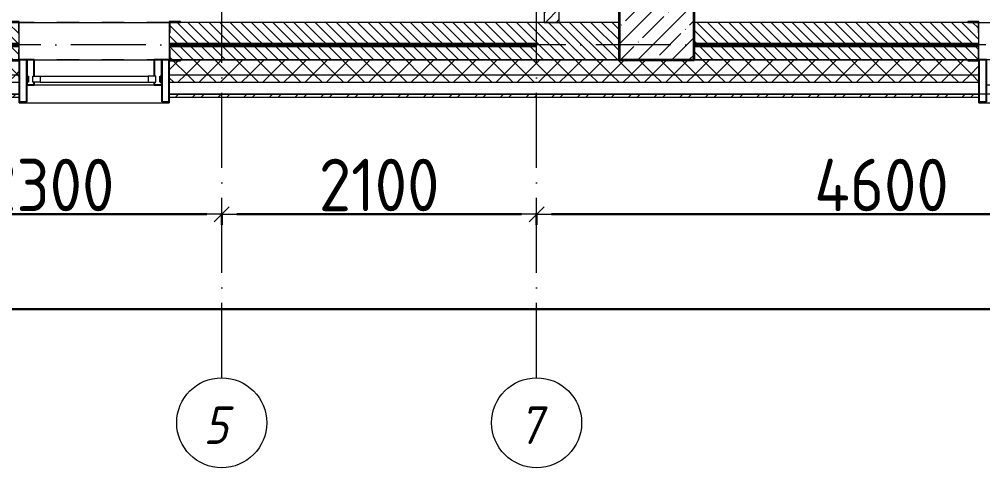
# Model space of a CAD drawing. Header units: millimetres. Extents: x -213536 to 1564669, y -45299 to 942238.
# Drawn here: x 575814 to 582239, y 422415 to 425406 of the extents above; entities that cross this region are included whole.
import ezdxf

# ---------------------------------------------------------------- set-up
doc = ezdxf.new("R2010")
doc.units = ezdxf.units.MM
doc.linetypes.add('50_200_ШТРИХ_1Т_ш5_п1_п1_', pattern=[700, 500, -100, 0, -100])
doc.linetypes.add('Штрих короткий', pattern=[300, 150, -150])
for name, color, linetype, lineweight in [('0-1', 7, 'Continuous', 5), ('0-2', 7, 'Continuous', 9), ('2.1) ПГП окна 2.8 м', 5, 'Continuous', 30), ('3) ЖБ 4м', 3, 'Continuous', 30), ('Импосты витража', 7, 'Continuous', 9), ('Импосты витража-1', 7, 'Continuous', 25), ('Каркас_Импост', 7, 'Continuous', 13), ('Несущие колонны', 7, 'Continuous', 9), ('Несущие колонны-1', 7, 'Continuous', 35), ('Обобщенные модели', 7, 'Continuous', 9), ('Общие ребра', 7, 'Continuous', 9), ('Окна', 7, 'Continuous', 9), ('Оси', 7, 'Continuous', 9), ('Оси-1', 7, 'Continuous', 20), ('Оси-2', 7, '50_200_ШТРИХ_1Т_ш5_п1_п1_', 9), ('Перемычка-1', 7, 'Штрих короткий', 9), ('Размеры', 7, 'Continuous', 15), ('Стены', 7, 'Continuous', 9), ('Стены-1', 7, 'Continuous', 13), ('Штриховка разреза-1', 7, 'Continuous', 9)]:
    doc.layers.add(name, color=color, linetype=linetype, lineweight=lineweight)
doc.layers.add('Каркас_Импост-2', color=7, linetype='Continuous', lineweight=9, true_color=0xaaaaaa)
doc.layers.get('0-2').off()
doc.styles.add('ISOCPEUR_I_1', font='isocpeui.ttf', dxfattribs={"width": 0.85, "height": 2.5})
doc.styles.add('СПДС', font='isocpeur.ttf', dxfattribs={"width": 0.9})
doc.dimstyles.new('Размера А3', dxfattribs={"dimtxt": 200, "dimasz": 100, "dimexe": 70, "dimexo": 100, "dimgap": 20, "dimtad": 1, "dimdec": 0, "dimrnd": 10, "dimzin": 0, "dimdsep": 46, "dimtxsty": 'СПДС', "dimblk": 'ARROWHEAD_6', "dimcen": 1, "dimclrd": 256, "dimclre": 256, "dimclrt": 256, "dimazin": 0, "dimtfac": 1, "dimtdec": 0, "dimtmove": 2, "dimatfit": 3, "dimfxl": 1, "dimtolj": 1, "dimtzin": 0, "dimarcsym": 0})
pattern_1 = [(135, (0, 0), (-35.35534, -35.35534), [])]
pattern_2 = [(45, (0, 0), (-70.71068, 70.71068), []), (135, (0, 0), (-70.71068, -70.71068), [])]

# ---------------------------------------------------------------- blocks, each defined once
blk = doc.blocks.new('Ось сетки - Круг_Ø6_00__ISO-2_5_0_9K_-16731441-АИ2_03_План отделки стен 3-го этажа _Часть 2_')
at = {"layer": 'Оси-1'}
blk.add_circle((0, 0), 3, dxfattribs=at)
blk = doc.blocks.new('ARROWHEAD_6')
at = {"color": 0, "linetype": 'Continuous'}
for p, q in [((0, 0), (-1, 0)), ((-0.5, -0.5), (0.5, 0.5))]:
    blk.add_line(p, q, dxfattribs=at)
blk = doc.blocks.new('*D4714')
at = {"layer": 'Defpoints', "color": 0, "transparency": 16777216}
for p in [(438492.1, 424211.7), (440792.1, 424211.7), (440792.1, 424105.6)]:
    blk.add_point(p, dxfattribs=at)
at = {"layer": 'Размеры', "lineweight": -2, "transparency": 16777216}
for p, q in [((438492.1, 424111.7), (438492.1, 424035.6)), ((438592.1, 424105.6), (440692.1, 424105.6)), ((440792.1, 424111.7), (440792.1, 424035.6))]:
    blk.add_line(p, q, dxfattribs=at)
at = {"layer": 'Размеры', "lineweight": -2, "transparency": 16777216, "xscale": 100, "yscale": 100, "zscale": 100, "rotation": 180}
blk.add_blockref('ARROWHEAD_6', (438492.1, 424105.6), dxfattribs=at)
at = {"layer": 'Размеры', "lineweight": -2, "transparency": 16777216, "xscale": 100, "yscale": 100, "zscale": 100}
blk.add_blockref('ARROWHEAD_6', (440792.1, 424105.6), dxfattribs=at)
at = {"layer": 'Размеры', "transparency": 16777216, "insert": (439642.1, 424300.6), "char_height": 350, "width": 2.488, "attachment_point": 5, "style": 'СПДС'}
blk.add_mtext('\\A1;2300', dxfattribs=at)
blk = doc.blocks.new('*D4715')
at = {"layer": 'Defpoints', "color": 0, "transparency": 16777216}
for p in [(440792.1, 424211.7), (442892.1, 424211.7), (442892.1, 424105.6)]:
    blk.add_point(p, dxfattribs=at)
at = {"layer": 'Размеры', "lineweight": -2, "transparency": 16777216}
for p, q in [((440792.1, 424111.7), (440792.1, 424035.6)), ((440892.1, 424105.6), (442792.1, 424105.6)), ((442892.1, 424111.7), (442892.1, 424035.6))]:
    blk.add_line(p, q, dxfattribs=at)
at = {"layer": 'Размеры', "lineweight": -2, "transparency": 16777216, "xscale": 100, "yscale": 100, "zscale": 100, "rotation": 180}
blk.add_blockref('ARROWHEAD_6', (440792.1, 424105.6), dxfattribs=at)
at = {"layer": 'Размеры', "lineweight": -2, "transparency": 16777216, "xscale": 100, "yscale": 100, "zscale": 100}
blk.add_blockref('ARROWHEAD_6', (442892.1, 424105.6), dxfattribs=at)
at = {"layer": 'Размеры', "transparency": 16777216, "insert": (441842.1, 424300.6), "char_height": 350, "width": 2.3, "attachment_point": 5, "style": 'СПДС'}
blk.add_mtext('\\A1;2100', dxfattribs=at)
blk = doc.blocks.new('*D4716')
at = {"layer": 'Defpoints', "color": 0, "transparency": 16777216}
for p in [(442892.1, 424211.7), (447492.1, 424211.7), (447492.1, 424105.6)]:
    blk.add_point(p, dxfattribs=at)
at = {"layer": 'Размеры', "lineweight": -2, "transparency": 16777216}
for p, q in [((442892.1, 424111.7), (442892.1, 424035.6)), ((442992.1, 424105.6), (447392.1, 424105.6)), ((447492.1, 424111.7), (447492.1, 424035.6))]:
    blk.add_line(p, q, dxfattribs=at)
at = {"layer": 'Размеры', "lineweight": -2, "transparency": 16777216, "xscale": 100, "yscale": 100, "zscale": 100, "rotation": 180}
blk.add_blockref('ARROWHEAD_6', (442892.1, 424105.6), dxfattribs=at)
at = {"layer": 'Размеры', "lineweight": -2, "transparency": 16777216, "xscale": 100, "yscale": 100, "zscale": 100}
blk.add_blockref('ARROWHEAD_6', (447492.1, 424105.6), dxfattribs=at)
at = {"layer": 'Размеры', "transparency": 16777216, "insert": (445192.1, 424300.6), "char_height": 350, "width": 2.564, "attachment_point": 5, "style": 'СПДС'}
blk.add_mtext('\\A1;4600', dxfattribs=at)
blk = doc.blocks.new('*D4743')
at = {"layer": 'Defpoints', "color": 0, "transparency": 16777216}
for p in [(430692.1, 423578.1), (534192.1, 423578.1), (534192.1, 423472.1)]:
    blk.add_point(p, dxfattribs=at)
at = {"layer": 'Размеры', "lineweight": -2, "transparency": 16777216}
for p, q in [((430692.1, 423478.1), (430692.1, 423402.1)), ((430792.1, 423472.1), (534092.1, 423472.1)), ((534192.1, 423478.1), (534192.1, 423402.1))]:
    blk.add_line(p, q, dxfattribs=at)
at = {"layer": 'Размеры', "lineweight": -2, "transparency": 16777216, "xscale": 100, "yscale": 100, "zscale": 100, "rotation": 180}
blk.add_blockref('ARROWHEAD_6', (430692.1, 423472.1), dxfattribs=at)
at = {"layer": 'Размеры', "lineweight": -2, "transparency": 16777216, "xscale": 100, "yscale": 100, "zscale": 100}
blk.add_blockref('ARROWHEAD_6', (534192.1, 423472.1), dxfattribs=at)
at = {"layer": 'Размеры', "transparency": 16777216, "insert": (482442.1, 423667.1), "char_height": 350, "width": 3.544, "attachment_point": 5, "style": 'СПДС'}
blk.add_mtext('\\A1;103500', dxfattribs=at)
blk = doc.blocks.new('BSC_Колонна _Прямоугольная - 500х500-V63-АИ2_03_План отделки стен 3-го этажа _Часть 2_')
at = {"layer": 'Несущие колонны'}
h = blk.add_hatch(dxfattribs=at)
h.set_pattern_fill('FP_71', color=256, style=0, pattern_type=2)
h.set_pattern_definition([(45, (-13000, -150), (-114.0493, 114.0493), []), (45, (-12885.95, -150), (-114.0493, 114.0493), [201.612, -40.322, 3.353, -36.97])])
h.paths.add_polyline_path([(-250, -250), (250, -250), (250, 250), (-250, 250)], flags=0)
at = {"layer": 'Несущие колонны-1'}
for p, q in [((250, 250), (-250, 250)), ((-250, 250), (-250, -250)), ((250, -250), (250, 250)), ((-250, -250), (250, -250))]:
    blk.add_line(p, q, dxfattribs=at)
blk = doc.blocks.new('Проем_Дверь_Прямоугольный - 1000х2700h_витражные проемы-25985460-АИ2_03_План отделки стен 3-го этажа _Часть 2_')
at = {"layer": 'Перемычка-1'}
for p, q in [((500, 125), (-500, 125)), ((500, -125), (-500, -125))]:
    blk.add_line(p, q, dxfattribs=at)
blk = doc.blocks.new('PNS_Панель прямоугольная2 - Нр_Стекло - 40мм-26233822-АИ2_03_План отделки стен 3-го этажа _Часть 2_')
at = {"layer": 'Каркас_Импост'}
for p, q in [((-410, 0), (-410, 40)), ((-410, 40), (-360, 40)), ((-360, 40), (-360, 0)), ((410, 40), (360, 40)), ((360, 40), (360, 0)), ((410, 0), (410, 40)), ((-360, 0), (-410, 0)), ((360, 0), (410, 0))]:
    blk.add_line(p, q, dxfattribs=at)
at = {"layer": 'Каркас_Импост-2'}
for p, q in [((-360, 40), (360, 40)), ((-360, 0), (360, 0))]:
    blk.add_line(p, q, dxfattribs=at)
blk = doc.blocks.new('Прямоугольный импост - Откос НВФ_50х280 мм-25985587-АИ2_03_План отделки стен 3-го этажа _Часть 2_')
at = {"layer": 'Импосты витража-1'}
for p, q in [((-50, 130), (0, 130)), ((-50, -150), (-50, 130)), ((0, 130), (0, -144)), ((0, -150), (-50, -150))]:
    blk.add_line(p, q, dxfattribs=at)
blk = doc.blocks.new('Прямоугольный импост - Импост структурный с накладкой - 150мм-25647633-АИ2_03_План отделки стен 3-го этажа _Часть 2_')
at = {"layer": 'Импосты витража-1'}
for p, q in [((-25, 0), (-25, 17)), ((-25, 17), (25, 17)), ((-15, 0), (-25, 0)), ((-15, -40), (-15, 0)), ((25, 17), (25, 0)), ((-25, -150), (-25, -40)), ((-25, -40), (-15, -40)), ((25, -40), (25, -150)), ((25, -150), (-25, -150))]:
    blk.add_line(p, q, dxfattribs=at)
blk = doc.blocks.new('Прямоугольный импост - Импост структурный с накладкой - 150мм-V161-АИ2_03_План отделки стен 3-го этажа _Часть 2_')
at = {"layer": 'Импосты витража-1'}
for p, q in [((-25, 0), (-25, 17)), ((-25, 17), (25, 17)), ((25, 0), (15, 0)), ((15, 0), (15, -40)), ((25, 17), (25, 0)), ((-25, -150), (-25, -40)), ((15, -40), (25, -40)), ((25, -40), (25, -150)), ((25, -150), (-25, -150))]:
    blk.add_line(p, q, dxfattribs=at)
blk = doc.blocks.new('Прямоугольный импост - Откос НВФ_50х280 мм-25985594-АИ2_03_План отделки стен 3-го этажа _Часть 2_')
at = {"layer": 'Импосты витража-1'}
for p, q in [((0, 130), (-50, 130)), ((-50, 130), (-50, -150)), ((0, -144), (0, 130)), ((-50, -150), (0, -150))]:
    blk.add_line(p, q, dxfattribs=at)
blk = doc.blocks.new('Прямоугольный импост - Импост структурный с накладкой - 150мм-25656008-АИ2_03_План отделки стен 3-го этажа _Часть 2_')
at = {"layer": 'Импосты витража'}
for p, q in [((8850, -100), (9650, -100)), ((8850, -267), (9650, -267))]:
    blk.add_line(p, q, dxfattribs=at)
blk = doc.blocks.new('Проем_Дверь_Прямоугольный - 1000х2700h_витражные проемы-30580810-АИ2_03_План отделки стен 3-го этажа _Часть 2_')
at = {"layer": 'Перемычка-1'}
for p, q in [((500, 115), (-500, 115)), ((500, -115), (-500, -115))]:
    blk.add_line(p, q, dxfattribs=at)
blk = doc.blocks.new('Фахверк_СКБ_Уголок - 250_2700-27497298-АИ2_03_План отделки стен 3-го этажа _Часть 2_')
at = {"layer": 'Обобщенные модели'}
for p, q in [((200, 181), (125, 181)), ((125, 181), (125, 106)), ((131, 106), (131, 175)), ((131, 175), (200, 175)), ((200, 175), (200, 181)), ((125, 106), (131, 106)), ((131, -6), (125, -6)), ((125, -6), (125, -81)), ((131, -75), (131, -6)), ((125, -81), (200, -81)), ((200, -75), (131, -75)), ((200, -81), (200, -75))]:
    blk.add_line(p, q, dxfattribs=at)
blk = doc.blocks.new('Отлив_СКБ - Отлив витража_120_НВФ-31885283-АИ2_03_План отделки стен 3-го этажа _Часть 2_')
at = {"layer": 'Окна'}
for p, q in [((950, -2), (50, -2)), ((0, -120), (0, -113)), ((0, -120), (1000, -120)), ((1000, -113), (1000, -120))]:
    blk.add_line(p, q, dxfattribs=at)
blk = doc.blocks.new('0125-Р-ОО-Ш2-АР-о_23_10_2024_rvt-1-АИ2_03_План отделки стен 3-го этажа _Часть 2_')
at = {"layer": 'Штриховка разреза-1'}
h = blk.add_hatch(dxfattribs=at)
h.set_pattern_fill('FP_92', color=256, style=0, pattern_type=2)
h.set_pattern_definition([(45, (0, 0), (-35.35534, 35.35534), [])])
h.paths.add_polyline_path([(12350, 150), (12350, 400), (12250, 400), (12250, 150), (12274, 150)], flags=0)
h.paths.add_polyline_path([(12251, 800), (12350, 800), (12350, 2350), (12347, 2350), (12347, 2397), (12253, 2397), (12253, 2350), (12250, 2350), (12250, 800)], flags=0)
h.paths.add_polyline_path([(12251.6, 2400), (12350, 2400), (12350, 4200), (12250, 4200), (12250, 2400)], flags=0)
h.paths.add_polyline_path([(12347, 4603), (12347, 4650), (12350, 4650), (12350, 4750), (12250, 4750), (12250, 4650), (12253, 4650), (12253, 4603), (12274, 4603)], flags=0)
h = blk.add_hatch(dxfattribs=at)
h.set_pattern_fill('FP_1', color=256, style=0, pattern_type=2)
h.set_pattern_definition(pattern_1)
h.paths.add_polyline_path([(12251.6, -100), (12750, -100), (12750, 150), (9756, 150), (9756, 81), (9750, 81), (9750, -31), (9756, -31), (9756, -100), (11785.6, -100)], flags=0)
h.paths.add_polyline_path([(8675, -100), (8744, -100), (8744, -31), (8750, -31), (8750, 81), (8744, 81), (8744, 150), (8150, 150), (8150, -100), (8523.7, -100)], flags=0)
h = blk.add_hatch(dxfattribs=at)
h.set_pattern_fill('FP_1', color=256, style=0, pattern_type=2)
h.set_pattern_definition(pattern_1)
h.paths.add_polyline_path([(16156, -100), (16750, -100), (16750, 150), (16156, 150), (16156, 81), (16150, 81), (16150, -31), (16156, -31)], flags=0)
h.paths.add_polyline_path([(15144, -100), (15144, -31), (15150, -31), (15150, 81), (15144, 81), (15144, 150), (13250, 150), (13250, -100), (15075, -100)], flags=0)
h = blk.add_hatch(dxfattribs=at)
h.set_pattern_fill('FP_81', color=256, style=0, pattern_type=2)
h.set_pattern_definition(pattern_2)
h.paths.add_polyline_path([(102188.9, -200), (103600, -200), (103600, -100), (94575, -100), (94575, -106), (94500, -106), (94500, -200), (98460.9, -200)], flags=0)
h.paths.add_polyline_path([(91850, -200), (92700, -200), (92700, -106), (92625, -106), (92625, -100), (84750, -100), (84750, -200), (91350, -200)], flags=0)
h.paths.add_polyline_path([(83549.1, -200), (83750, -200), (83750, -100), (82625, -100), (82625, -106), (82550, -106), (82550, -200), (82617.1, -200)], flags=0)
h.paths.add_polyline_path([(80675, -200), (80750, -200), (80750, -106), (80675, -106), (80675, -100), (79625, -100), (79625, -106), (79550, -106), (79550, -200), (79821.1, -200)], flags=0)
h.paths.add_polyline_path([(77750, -200), (77750, -100), (76625, -100), (76625, -106), (76550, -106), (76550, -200), (77250, -200)], flags=0)
h.paths.add_polyline_path([(73425, -200), (74750, -200), (74750, -100), (73425, -100), (73425, -106), (73350, -106), (73350, -200), (73356, -200)], flags=0)
h.paths.add_polyline_path([(70350, -200), (71550, -200), (71550, -106), (71475, -106), (71475, -100), (70425, -100), (70425, -106), (70350, -106)], flags=0)
h.paths.add_polyline_path([(67356, -200), (68550, -200), (68550, -100), (67425, -100), (67425, -106), (67350, -106), (67350, -200)], flags=0)
h.paths.add_polyline_path([(64909.2, -200), (65550, -200), (65550, -106), (65475, -106), (65475, -100), (64425, -100), (64425, -106), (64350, -106), (64350, -200)], flags=0)
h.paths.add_polyline_path([(62200, -200), (62550, -200), (62550, -106), (62475, -106), (62475, -100), (61425, -100), (61425, -106), (61350, -106), (61350, -200), (62113.2, -200)], flags=0)
h.paths.add_polyline_path([(59550, -200), (59550, -106), (59475, -106), (59475, -100), (58425, -100), (58425, -106), (58350, -106), (58350, -200), (59317.3, -200)], flags=0)
h.paths.add_polyline_path([(56521.3, -200), (56550, -200), (56550, -106), (56475, -106), (56475, -100), (55425, -100), (55425, -106), (55350, -106), (55350, -200), (55589.3, -200)], flags=0)
h.paths.add_polyline_path([(52350, -200), (53550, -200), (53550, -106), (53475, -106), (53475, -100), (52425, -100), (52425, -106), (52350, -106)], flags=0)
h.paths.add_polyline_path([(47475, -200), (47550, -200), (47550, -106), (47475, -106), (47475, -100), (46425, -100), (46425, -106), (46350, -106), (46350, -200), (47201.4, -200)], flags=0)
h.paths.add_polyline_path([(44405.4, -200), (44550, -200), (44550, -106), (44475, -106), (44475, -100), (43425, -100), (43425, -106), (43350, -106), (43350, -200), (43473.4, -200)], flags=0)
h.paths.add_polyline_path([(41550, -200), (41550, -106), (41475, -105.4), (41475, -100), (40150, -100), (40150, -200), (41544, -200)], flags=0)
h.paths.add_polyline_path([(38350, -200), (38350, -106), (38275, -106), (38275, -100), (37150, -100), (37150, -200), (37881.4, -200)], flags=0)
h.paths.add_polyline_path([(34153.5, -200), (35350, -200), (35350, -106), (35275, -106), (35275, -100), (34225, -100), (34225, -106), (34150, -106), (34150, -200)], flags=0)
h.paths.add_polyline_path([(32275, -200), (32350, -200), (32350, -106), (32275, -106), (32275, -100), (31150, -100), (31150, -200), (31650, -200)], flags=0)
h.paths.add_polyline_path([(28650, -200), (29350, -200), (29350, -106), (29275, -106), (29275, -100), (28150, -100), (28150, -200), (28561.5, -200)], flags=0)
h.paths.add_polyline_path([(25299.5, -200), (26350, -200), (26350, -106), (26275, -106), (26275, -100), (25225, -100), (25225, -106), (25150, -106), (25150, -200), (25225, -200)], flags=0)
h.paths.add_polyline_path([(17350, -200), (17350, -106), (17275, -106), (17275, -100), (16225, -100), (16225, -106), (16150, -106), (16150, -200), (17250, -200)], flags=0)
h.paths.add_polyline_path([(15150, -200), (15150, -106), (15075, -106), (15075, -100), (9825, -100), (9825, -106), (9750, -106), (9750, -200), (14581.6, -200)], flags=0)
h.paths.add_polyline_path([(8057.7, -200), (8750, -200), (8750, -106), (8675, -106), (8675, -100), (-100, -100), (-100, -200), (7125.7, -200)], flags=0)
h = blk.add_hatch(dxfattribs=at)
h.set_pattern_fill('FP_81', color=256, style=0, pattern_type=2)
h.set_pattern_definition(pattern_2)
h.paths.add_polyline_path([(103120.9, -250), (103700, -250), (103700, -200), (94500, -200), (94500, -250), (102188.9, -250)], flags=0)
h.paths.add_polyline_path([(92700, -250), (92700, -200), (84750, -200), (84750, -250), (91937, -250)], flags=0)
h.paths.add_polyline_path([(83549.1, -250), (83750, -250), (83750, -200), (82550, -200), (82550, -250), (82617.1, -250)], flags=0)
h.paths.add_polyline_path([(79821.1, -250), (80750, -250), (80750, -200), (79550, -200), (79550, -250)], flags=0)
h.paths.add_polyline_path([(77750, -250), (77750, -200), (76550, -200), (76550, -250), (77025.1, -250)], flags=0)
h.paths.add_polyline_path([(74229.1, -250), (74750, -250), (74750, -200), (73350, -200), (73350, -250)], flags=0)
h.paths.add_polyline_path([(70501.2, -250), (71550, -250), (71550, -200), (70350, -200), (70350, -250)], flags=0)
h.paths.add_polyline_path([(68550, -250), (68550, -200), (67350, -200), (67350, -250), (67705.2, -250)], flags=0)
h.paths.add_polyline_path([(64909.2, -250), (65550, -250), (65550, -200), (64350, -200), (64350, -250)], flags=0)
h.paths.add_polyline_path([(62550, -250), (62550, -200), (61350, -200), (61350, -250), (62113.2, -250)], flags=0)
h.paths.add_polyline_path([(59317.3, -250), (59550, -250), (59550, -200), (58350, -200), (58350, -250)], flags=0)
h.paths.add_polyline_path([(56521.3, -250), (56550, -250), (56550, -200), (55350, -200), (55350, -250), (55589.3, -250)], flags=0)
h.paths.add_polyline_path([(53550, -250), (53550, -200), (52350, -200), (52350, -250), (52793.3, -250)], flags=0)
h.paths.add_polyline_path([(46735.4, -250), (47550, -250), (47550, -200), (46350, -200), (46350, -250)], flags=0)
h.paths.add_polyline_path([(44550, -250), (44550, -200), (43350, -200), (43350, -250), (44405.4, -250)], flags=0)
h.paths.add_polyline_path([(41550, -250), (41550, -200), (40150, -200), (40150, -250), (40677.4, -250)], flags=0)
h.paths.add_polyline_path([(37881.4, -250), (38350, -250), (38350, -200), (37150, -200), (37150, -250), (37415.4, -250)], flags=0)
h.paths.add_polyline_path([(35085.5, -250), (35350, -250), (35350, -200), (34150, -200), (34150, -250), (34153.5, -250)], flags=0)
h.paths.add_polyline_path([(32350, -250), (32350, -200), (31150, -200), (31150, -250), (31357.5, -250)], flags=0)
h.paths.add_polyline_path([(28561.5, -250), (29350, -250), (29350, -200), (28150, -200), (28150, -250)], flags=0)
h.paths.add_polyline_path([(25765.5, -250), (26350, -250), (26350, -200), (25150, -200), (25150, -250), (25299.5, -250)], flags=0)
h.paths.add_polyline_path([(17350, -250), (17350, -200), (16150, -200), (16150, -250), (16445.6, -250)], flags=0)
h.paths.add_polyline_path([(14581.6, -250), (15150, -250), (15150, -200), (9750, -200), (9750, -250), (12717.6, -250)], flags=0)
h.paths.add_polyline_path([(8057.7, -250), (8750, -250), (8750, -200), (-200, -200), (-200, -250), (7125.7, -250)], flags=0)
h = blk.add_hatch(dxfattribs=at)
h.set_pattern_fill('FP_80', color=256, style=0, pattern_type=2)
h.set_pattern_definition([(45, (0, 0), (-85.5366, 85.5366), []), (45, (57.02, 0), (-85.5366, 85.5366), [])])
h.paths.add_polyline_path([(40665, -350), (40665, -330), (40151, -330), (40151, -350)], flags=0)
h.paths.add_polyline_path([(37150, -350), (38350, -350), (38350, -330), (37150, -330)], flags=0)
h.paths.add_polyline_path([(35085.5, -350), (35350, -350), (35350, -330), (34151, -330), (34151, -350), (34153.5, -350)], flags=0)
h.paths.add_polyline_path([(32350, -350), (32350, -330), (31150, -330), (31150, -350), (31357.5, -350)], flags=0)
h.paths.add_polyline_path([(29350, -350), (29350, -330), (28151, -330), (28151, -350), (28561.5, -350)], flags=0)
h.paths.add_polyline_path([(26350, -350), (26350, -330), (25150, -330), (25150, -350), (25765.5, -350)], flags=0)
h.paths.add_polyline_path([(16445.6, -350), (17350, -350), (17350, -330), (16150, -330), (16150, -350)], flags=0)
h.paths.add_polyline_path([(15150, -350), (15150, -330), (9750, -330), (9750, -350), (14581.6, -350)], flags=0)
h.paths.add_polyline_path([(8057.7, -350), (8750, -350), (8750, -330), (-330, -330), (-330, -350), (7125.7, -350)], flags=0)
at = {"layer": 'Общие ребра'}
for p, q in [((15075, -100), (13250, -100)), ((13250, -100), (15075, -100)), ((-100, -200), (8750, -200)), ((-100, -250), (8750, -250)), ((9750, -200), (15150, -200)), ((9750, -250), (15150, -250))]:
    blk.add_line(p, q, dxfattribs=at)
at = {"layer": 'Стены'}
for p, q in [((8750, 150), (9750, 150)), ((15150, 150), (16150, 150))]:
    blk.add_line(p, q, dxfattribs=at)
at = {"layer": 'Стены-1'}
for p, q in [((12350, 150), (12350, 400)), ((12250, 376), (12250, 150)), ((12750, 150), (9825, 150)), ((12250, 150), (12350, 150)), ((15075, 150), (13250, 150)), ((8750, -31), (8750, 81)), ((9750, 81), (9750, -31)), ((15150, -31), (15150, 81)), ((8750, -330), (8750, -106)), ((9750, -106), (9750, -330)), ((9825, -100), (12750, -100)), ((12750, -100), (9825, -100)), ((15150, -330), (15150, -106)), ((8750, -330), (-330, -330)), ((-330, -350), (8750, -350)), ((-100, -330), (8750, -330)), ((8750, -350), (8750, -330)), ((9750, -330), (15150, -330)), ((15150, -330), (9750, -330)), ((9750, -330), (9750, -350)), ((9750, -350), (15150, -350)), ((15150, -350), (15150, -330))]:
    blk.add_line(p, q, dxfattribs=at)
at = {"layer": '0-2'}
for name, p in [('BSC_Колонна _Прямоугольная - 500х500-V63-АИ2_03_План отделки стен 3-го этажа _Часть 2_', (13000, 150)), ('Проем_Дверь_Прямоугольный - 1000х2700h_витражные проемы-25985460-АИ2_03_План отделки стен 3-го этажа _Часть 2_', (9250, 25)), ('Фахверк_СКБ_Уголок - 250_2700-27497298-АИ2_03_План отделки стен 3-го этажа _Часть 2_', (9625, -25)), ('Прямоугольный импост - Импост структурный с накладкой - 150мм-25656008-АИ2_03_План отделки стен 3-го этажа _Часть 2_', (0, 0)), ('Проем_Дверь_Прямоугольный - 1000х2700h_витражные проемы-30580810-АИ2_03_План отделки стен 3-го этажа _Часть 2_', (15650, -215)), ('PNS_Панель прямоугольная2 - Нр_Стекло - 40мм-26233822-АИ2_03_План отделки стен 3-го этажа _Часть 2_', (9250, -250)), ('Отлив_СКБ - Отлив витража_120_НВФ-31885283-АИ2_03_План отделки стен 3-го этажа _Часть 2_', (8750, -267)), ('Отлив_СКБ - Отлив витража_120_НВФ-31885283-АИ2_03_План отделки стен 3-го этажа _Часть 2_', (15150, -267))]:
    blk.add_blockref(name, p, dxfattribs=at)
at = {"layer": '0-2', "rotation": 180}
for name, p in [('Фахверк_СКБ_Уголок - 250_2700-27497298-АИ2_03_План отделки стен 3-го этажа _Часть 2_', (8875, 75)), ('Фахверк_СКБ_Уголок - 250_2700-27497298-АИ2_03_План отделки стен 3-го этажа _Часть 2_', (15275, 75)), ('Прямоугольный импост - Откос НВФ_50х280 мм-25985594-АИ2_03_План отделки стен 3-го этажа _Часть 2_', (8750, -250)), ('Прямоугольный импост - Откос НВФ_50х280 мм-25985594-АИ2_03_План отделки стен 3-го этажа _Часть 2_', (15150, -250))]:
    blk.add_blockref(name, p, dxfattribs=at)
at = {"layer": '0-2', "extrusion": (0, 0, -1), "rotation": 180}
for name, p in [('Прямоугольный импост - Импост структурный с накладкой - 150мм-25647633-АИ2_03_План отделки стен 3-го этажа _Часть 2_', (-8825, -250)), ('Прямоугольный импост - Импост структурный с накладкой - 150мм-V161-АИ2_03_План отделки стен 3-го этажа _Часть 2_', (-9675, -250)), ('Прямоугольный импост - Откос НВФ_50х280 мм-25985587-АИ2_03_План отделки стен 3-го этажа _Часть 2_', (-9750, -250))]:
    blk.add_blockref(name, p, dxfattribs=at)
blk = doc.blocks.new('3этНиз')
at = {"layer": '0-1'}
blk.add_blockref('0125-Р-ОО-Ш2-АР-о_23_10_2024_rvt-1-АИ2_03_План отделки стен 3-го этажа _Часть 2_', (430692.1, 425235.4), dxfattribs=at)
blk = doc.blocks.new('Ось 3 этаж')
at = {"layer": 'Оси-2'}
for p, q in [((440792.1, 423014.8), (440792.1, 477896.8)), ((442892.1, 423014.8), (442892.1, 477896.8)), ((536900.4, 425235.4), (428373.3, 425235.4))]:
    blk.add_line(p, q, dxfattribs=at)
at = {"layer": 'Оси-1', "xscale": 99.99999999999993, "yscale": 99.99999999999993, "zscale": 99.99999999999993}
for p in [(440792.1, 422714.8), (442892.1, 422714.8)]:
    blk.add_blockref('Ось сетки - Круг_Ø6_00__ISO-2_5_0_9K_-16731441-АИ2_03_План отделки стен 3-го этажа _Часть 2_', p, dxfattribs=at)
at = {"layer": 'Оси', "char_height": 250, "width": 202.025, "attachment_point": 1, "style": 'ISOCPEUR_I_1'}
for s, insert in [('\\fISOCPEUR|b0|i1|c204|p34|;\\W.9;5', (440670.4, 422823.5)), ('\\fISOCPEUR|b0|i1|c204|p34|;\\W.9;7', (442770.4, 422823.5))]:
    blk.add_mtext(s, dxfattribs=dict(at, insert=insert))
at = {"layer": 'Размеры'}
for base, p1, p2, picture, middle in [((440792.1, 424105.6), (438492.1, 424211.7), (440792.1, 424211.7), '*D4714', (439642.1, 424300.6)), ((442892.1, 424105.6), (440792.1, 424211.7), (442892.1, 424211.7), '*D4715', (441842.1, 424300.6)), ((447492.1, 424105.6), (442892.1, 424211.7), (447492.1, 424211.7), '*D4716', (445192.1, 424300.6)), ((534192.1, 423472.1), (430692.1, 423578.1), (534192.1, 423578.1), '*D4743', (482442.1, 423667.1))]:
    dim = blk.add_linear_dim(base=base, p1=p1, p2=p2, dimstyle='Размера А3', override={"dimtxt": 350}, dxfattribs=at)
    dim.commit()
    dim.dimension.update_dxf_attribs({"geometry": picture, "text_midpoint": middle})

msp = doc.modelspace()

# ---------------------------------------------------------------- linework, layer by layer
at = {"layer": '2.1) ПГП окна 2.8 м', "color": 2, "lineweight": 60}
for points in [[(575213.9, 425235.4), (575813.9, 425235.4)], [(576813.9, 425235.4), (579263.9, 425235.4)], [(580313.9, 425235.4), (582213.9, 425235.4)]]:
    msp.add_lwpolyline(points, dxfattribs=at)

# ---------------------------------------------------------------- block references
at = {"color": 5, "lineweight": 30}
msp.add_blockref('Ось 3 этаж', (136371.8, 0), dxfattribs=at)
at = {"layer": '3) ЖБ 4м'}
msp.add_blockref('3этНиз', (136371.8, 0), dxfattribs=at)

doc.saveas('drawing.dxf')
